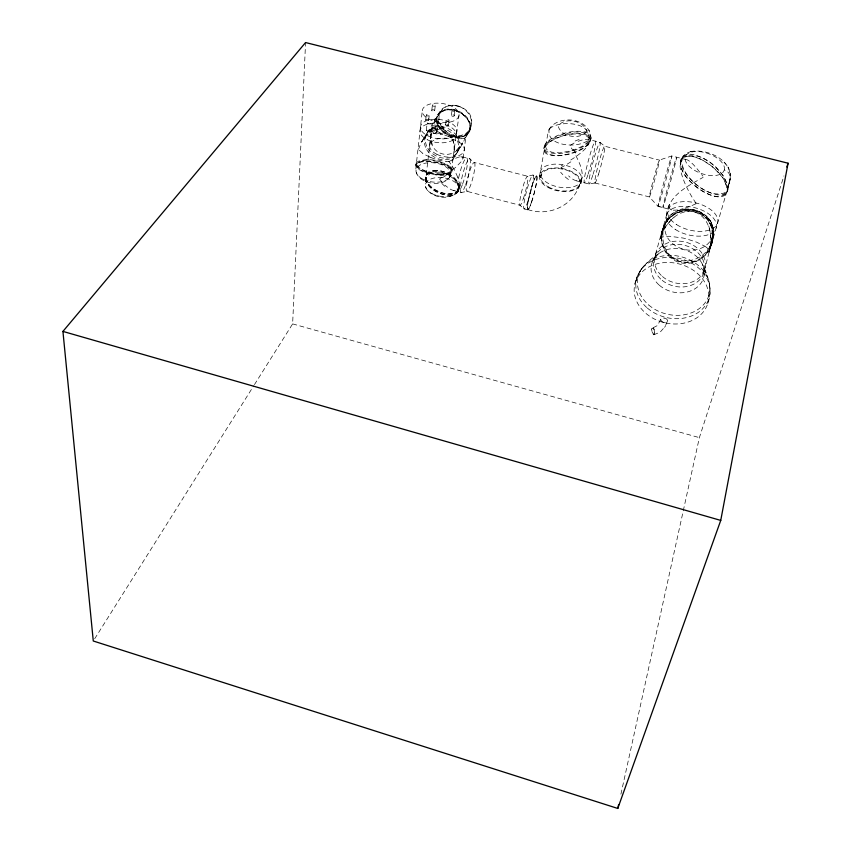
<?xml version="1.0" encoding="UTF-8"?>
<svg xmlns="http://www.w3.org/2000/svg" width="851" height="851" viewBox="0 0 851 851"><rect width="100%" height="100%" fill="white"/><g stroke="black" fill="none" stroke-linecap="round" stroke-linejoin="round"><path stroke-width="0.64" stroke-dasharray="4.25 3.19" d="M416.309 164.179C424.436 155.382 445.009 160.765 451.764 169.604C444.999 178.859 421.883 172.817 416.309 164.179L422.266 110.896M254.46 384.609L292.627 323.891L305.573 42.55M432.223 127.203C422.373 155.893 456.285 165.296 464.827 138.49A34.944 33.678 -33.4 0 0 465.54 136.532L465.901 135.437M458.242 191.177C462.157 174.295 424.021 161.701 425.479 184.412M724.307 169.945L724.456 167.934A20.541 10.531 19.5 0 0 696.214 151.489A20.541 10.531 19.5 0 0 691.82 168.519A20.541 10.531 19.5 0 0 723.478 171.732L724.307 169.945C734.275 173.21 728.818 185.029 726.488 191.783C710.277 201.644 680.066 176.253 681.694 158.924A5.361 4.659 12.1 0 1 682.3 157.935L684.044 156.818A2.202 1.904 12.2 0 1 685.002 156.818L685.342 156.903M446.498 174.317L455.849 167.168L461.572 161.296A12.414 3.181 -38.2 0 0 462.572 159.786L462.976 157.297L460.508 156.775M727.531 189.518C727.233 171.508 700.373 149.01 682.906 156.765L681.587 159.18M431.127 133.373L426.032 176.306C425.234 194.262 468.922 203.921 457.732 177.199M426.266 177.668C426.447 190.932 451.785 202.293 458.87 189.167M459.04 187.986C458.359 174.466 433.755 163.466 426.032 176.306M415.735 165.264L415.873 164.03M425.723 120.034L426.308 114.938M416.671 164.892C409.597 184.571 450.668 191.326 451.136 171.359M426.34 130.203L427.159 123.055L443.648 127.267L442.754 134.405L442.18 134.405A18.392 9.595 7.5 0 1 426.34 130.203L442.754 134.405M428.627 120.534A1.468 0.766 7.2 0 0 426.638 119.512A1.468 0.766 7.2 0 0 426.266 120.799A1.468 0.766 7.2 0 0 428.627 120.534L429.212 115.428A1.479 0.766 7.3 0 0 427.223 114.417A1.479 0.766 7.3 0 0 426.851 115.704A1.479 0.766 7.3 0 0 429.212 115.428M431.776 110.353L432.372 105.29M425.383 178.199L425.521 177.019M429.649 145.808L431.393 131.107M434.659 110.736A1.457 0.745 7.4 0 0 432.585 109.811A1.457 0.745 7.4 0 0 432.404 111.098A1.457 0.745 7.4 0 0 434.659 110.736L435.265 105.673A1.457 0.745 7.4 0 0 433.18 104.747A1.457 0.745 7.4 0 0 433.01 106.024A1.457 0.745 7.4 0 0 435.265 105.673M434.17 122.672L434.553 119.427M434.691 131.214L435.286 126.267A2.893 2.393 33 0 1 437.712 129.448A2.893 2.393 33 0 1 434.691 131.192A2.893 2.425 31.6 0 1 432.212 128.065A2.893 2.425 31.6 0 1 435.265 126.256M437.967 123.15A1.925 1 7.5 0 0 435.382 121.821A1.925 1 7.5 0 0 434.882 123.491A1.925 1 7.5 0 0 437.967 123.15L438.339 120.087A1.925 1 7.5 0 0 435.744 118.757A1.925 1 7.5 0 0 435.255 120.427A1.925 1 7.5 0 0 438.339 120.087M570.798 159.977C615.209 132.118 569.181 126.767 548.597 143.085C536.3 152.978 554.544 157.233 562.362 155.095C568.34 154.339 574.223 152.659 579.648 150.021C582.85 148.202 592.285 143.489 588.211 139.351M445.541 125.14L446.179 120.044M448.466 125.533L449.115 120.438M451.381 115.332L452.041 110.268M454.274 115.715L454.934 110.651M458.976 115.63A18.52 9.542 7.5 0 1 429.936 119.672A18.52 9.542 7.5 0 1 433.074 103.428A18.52 9.542 7.5 0 1 458.976 115.63L452.998 157.967M451.732 170.211L453.009 158.552M451.924 171.636L452.083 170.413M459.072 189.358L459.232 188.177M463.157 158.201L466.029 135.394L463.423 136.617M709.011 252.321L726.765 191.752C727.648 177.785 714.489 167.541 703.607 160.882C696.852 155.946 680.162 152.308 680.055 164.764C680.055 169.679 681.566 174.444 683.204 179.029A36.827 13.882 64.6 0 0 686.31 186.401L688.789 191.379A47.624 17.828 64.6 0 0 692.203 197.389L696.075 203.389M589.594 138.968L588.339 135.16A25.53 10.999 -16.1 0 0 582.85 132.437L575.042 131.873L564.564 133.852A27.54 11.893 -16 0 0 555.692 137.213C551.501 139.298 542.747 143.617 546.693 149.372A25.456 10.925 -16 0 0 551.991 152.223L559.83 152.893L570.542 150.914A27.317 11.701 -16 0 0 579.637 147.457C585.807 145.042 592.328 139.468 589.7 132.054M727.669 188.869L727.754 188.305M581.265 181.029C584.339 171.945 579.393 162.743 575.446 154.786M540.63 176.668L540.438 177.465L541.555 174.987L540.715 175.838L541.842 174.87L540.087 175.817L541.491 175.242L536.396 176.061M459.253 186.475L459.146 187.092A12.361 6.287 61.6 0 1 457.625 189.89C453.115 192.379 448.36 187.943 445.062 185.231M729.924 180.178C733.402 159.818 706.702 147.883 689.725 151.776L691.278 151.361M549.427 128.575C544.534 146.787 579.765 148.999 588.977 139.521C592.615 121.767 558.83 119.842 549.395 128.905M543.927 148.287L544.342 146.032M539.481 176.391L544.629 148.329M545.693 145.542L548.406 130.788M709.713 249.545C708.511 254.226 709.383 251.066 709.713 249.545C711.479 241.397 711.276 232.61 707.968 224.866C705.426 218.845 700.447 213.537 693.959 211.91A17.945 17.456 -4.7 0 0 692.193 211.548C676.279 209.601 664.035 225.207 660.344 238.769A48.113 9.127 14.4 0 1 663.28 236.876L668.322 236.291A31.881 6.085 14.5 0 1 669.694 236.291L682.842 237.993A18.254 3.51 14.6 0 1 686.459 238.865L696.639 242.173L704.639 246.12M580.786 183.848A20.998 11.382 10.6 0 0 552.129 168.062A20.998 11.382 10.6 0 0 547.682 187.273A20.998 11.382 10.6 0 0 580.786 183.848L581.573 180.05A21.041 11.361 10.6 0 0 552.842 164.286A21.041 11.361 10.6 0 0 548.406 183.454A21.041 11.361 10.6 0 0 581.573 180.05M589.552 141.723L589.754 140.723M590.583 140.202L591.062 137.905M729.945 179.423L728.669 184.986L729.254 182.976M620.911 794.185L699.373 437.637L783.984 175.859M439.69 178.923L441.956 177.253M669.077 205.378C667.833 208.952 672.088 210.612 674.917 210.176A37.987 13.669 -34.7 0 0 683.14 208.665M728.669 184.986L730.264 178.157L728.988 183.71M707.766 303.456A37.71 30.296 13.8 0 0 660.919 263.002A37.71 30.296 13.8 0 0 645.76 313.264A37.71 30.296 13.8 0 0 707.766 303.456C713 290.17 708.319 276.075 702.256 263.959L707.521 277.415L703.575 267.384L704.256 274.362L704.575 269.203L703.958 272.469L711.362 243.035C719.776 201.453 664.663 199.389 660.567 238.035A48.677 47.39 -1.2 0 1 666.673 225.238L672.301 218.75A34.146 33.242 -3.1 0 1 673.981 217.303M582.105 177.508C580.35 184.752 571.617 179.157 568.628 175.859M680.183 163.147C685.225 150.287 699.533 172.53 702.905 176.093M711.947 243.482L712.191 242.514M711.191 241.961C721.425 208.069 667.822 198.038 663.057 232.036C659.153 274.352 716.382 267.352 713.276 229.313M662.897 230.44C653.951 258.747 694.959 276.107 709.223 249.332A29.04 28.285 -3.3 0 0 713.234 235.163C713.351 226.313 708.734 217.505 701.107 212.931A24.211 23.573 -4.5 0 0 687.374 209.399C678.396 209.74 669.96 215.08 665.471 222.813A29.094 28.296 -4.2 0 0 661.642 236.961C661.621 245.694 666.216 254.353 673.747 258.885A24.168 23.509 -3.1 0 0 687.3 262.438L694.905 261.023L699.788 258.747M666.418 215.633C667.79 195.602 687.938 185.986 703.128 177.348M680.704 160.924L681.226 158.903M666.79 214.239L654.079 259.342L655.217 256.236L652.834 260.832L657.004 255.151L659.887 252.853C648.483 260.161 637.335 270.044 634.91 284.074M728.073 187.039L728.85 184.359M727.307 191.752L727.892 189.784M669.131 205.176L669.343 204.527M711.362 243.035L707.341 251.46L700.713 258.119M418.532 149.255L420.309 144.564A34.295 33.21 -32.2 0 1 421.851 141.585L424.372 137.883M663.599 229.589C665.705 201.23 711.181 203.527 713.361 230.313L710.989 222.132L713.149 228.27M662.312 230.6L662.599 229.653M660.727 319.433L657.44 325.539L652.121 328.273M667.461 321.029L665.259 326.241M680.843 160.562C679.098 172.413 689.884 181.72 698.405 188.348C705.841 193.294 720.446 202.017 726.765 191.752M635.814 281.245L636.633 278.66L635.729 281.479M458.572 190.379C451.541 201.389 429.638 198.645 425.426 186.241M579.542 184.635C572.978 206.133 548.533 216.76 527.79 209.569M469.007 130.799C484.006 103.694 431.872 93.929 438.478 124.203C442.594 136.128 465.965 142.66 469.901 127.927C470.614 114.353 451.945 105.088 440.903 112.13M469.061 131.554C475.943 114.342 441.967 99.875 436.786 118.874C436.276 128.639 446.179 135.873 455.04 137.128C459.912 137.851 465.72 136.713 468.603 132.352C469.784 130.065 466.433 136.926 465.497 137.628M432.51 127.203C427.617 131.022 436.042 137.054 437.382 130.331M436.318 132.288L436.286 132.331A2.904 2.425 31.5 0 0 433.755 128.203A2.904 2.425 31.5 0 0 431.51 131.756A2.904 2.425 31.5 0 0 436.318 132.288L436.425 132.075M682.108 157.861L685.629 153.701L691.118 151.414M458.04 151.095L452.179 160.828A28.711 5.914 16.9 0 1 451.487 161.137L450.243 161.435A20.073 4.127 16.9 0 1 447.062 161.552L446.126 161.477M469.497 131.48L469.816 130.905M458.157 150.872L462.667 142.894L456.125 150.68M653.738 334.794L660.153 332.156L664.993 326.699M664.631 327.337L665.62 325.593M427.362 132.586L421.756 141.755L426.394 134.16M437.797 114.725L438.137 114.162M427.223 132.799L438.222 114.821M94.695 638.761L253.747 385.737M548.789 129.82C556.916 115.396 584.403 117.034 589.977 132.894M422.596 140.372L427.936 134.128M438.935 114.481L441.031 112.226M541.172 175.444L541.842 174.87M561.213 165.849L562.617 165.03M440.584 111.864L443.18 110.513A17.626 12.308 25.5 0 1 464.827 115.991L467.188 118.608M466.348 134.777L463.742 136.054A17.594 12.286 25.4 0 1 442.467 130.629L440.116 128.076A18.679 13.042 25.4 0 1 440.935 111.311L443.52 109.96A17.616 12.308 25.5 0 1 465.157 115.428L467.518 118.044A18.669 13.042 25.5 0 1 466.327 134.756M574.106 143.053L570.127 145.425L571.542 148.265M695.948 203.74L694.395 204.463A50.709 18.116 -34.6 0 1 685.225 208.069L683.108 208.718M578.148 141.298L583.595 139.553L587.807 139.245L599.966 142.33L604.742 146.234L659.461 160.137A19.126 0.649 -74.8 0 1 652.292 188.39A19.126 0.649 -74.8 0 1 651.483 187.071A19.126 0.649 -74.8 0 1 659.44 160.062L671.726 155.988L685.289 159.36M435.244 129.937L439.01 129.278A12.978 12.542 -32.9 0 1 444.626 130.288C452.753 134.054 455.051 144.053 454.115 152.223L454.157 145.861L452.743 139.543M595.062 182.933L589.158 184.039L576.191 180.784M652.451 328.167L653.525 328.316M451.753 195.07L448.658 195.241A18.243 10.637 24.2 0 1 428.181 185.295L426.542 182.837A17.233 10.042 24.1 0 1 432.999 171.636L436.084 171.508A18.254 10.648 24.1 0 1 456.253 181.316L457.912 183.742A17.222 10.042 24.2 0 1 451.764 195.081M433.148 170.466L436.233 170.328A18.275 10.648 24.1 0 1 456.413 180.146L458.072 182.571A17.243 10.042 24.2 0 1 451.924 193.9L448.817 194.071A18.254 10.627 24.1 0 1 428.319 184.114L426.691 181.646A17.243 10.042 24.1 0 1 433.138 170.455M444.594 173.859L441.318 173.987M426.904 160.02L423.66 160.116A19.179 6.372 10.6 0 0 417.309 166.764L419.107 168.211A18.094 6.01 10.6 0 0 441.318 173.998M443.648 127.267L443.063 127.267A18.467 9.563 7.5 0 1 427.159 123.055M437.286 195.656L438.765 196.007M536.598 175.987A17.52 2.042 -75.3 0 0 528.237 200.825A17.52 2.042 -75.3 0 0 531.598 201.964A17.52 2.042 -75.3 0 0 536.598 175.987L532.769 175.061L527.609 176.253L474.305 162.498A14.924 2.425 -75.7 0 0 466.731 183.593A14.924 2.425 -75.7 0 0 470.763 184.773A14.924 2.425 -75.7 0 0 474.305 162.498L469.507 158.722M594.923 182.965L649.356 196.921L658.014 206.336L671.811 209.889M658.014 206.336L662.886 207.527M461.965 156.754L469.869 158.818M453.275 190.411L461.231 192.475L467.199 191.39L519.961 205.272L524.099 208.931L527.748 209.878M292.627 323.891L699.373 437.637M448.658 136.479L449.722 136.82A12.446 2.787 16.8 0 0 454.03 137.947M431 157.552L432.148 157.999A15.031 3.117 16.8 0 0 433.744 158.605L434.042 158.69A13.308 2.702 16.8 0 0 443.711 161.169L444.701 161.318A15.829 3.223 16.8 0 0 445.977 161.424M429.478 156.914L424.819 154.605A27.721 5.723 16.8 0 1 422.522 153.169M440.541 133.118L439.541 132.596M422.468 153.169L418.607 149.627M448.551 166.881L450.402 168.317A19.169 6.372 10.6 0 1 444.424 175.093L441.158 175.232A18.073 6.021 10.6 0 1 418.947 169.455L417.15 167.998A19.169 6.383 10.6 0 1 423.532 161.35L426.755 161.243A18.062 6.01 10.6 0 1 448.573 166.881M653.738 328.486L652.908 328.124A3.319 2.149 -68.1 0 1 653.174 328.188M450.562 167.094L448.711 165.658A18.073 6 10.6 0 0 426.894 160.009M724.69 162.807L724.084 162.158L725.977 164.211M442.095 182.242L439.733 179.242M433.297 127.969L432.585 127.001M561.915 168.541L560.979 167.285M571.723 148.542L572.712 150.106M654.259 329.305L653.951 328.858M651.972 330.656L651.611 329.911M466.008 135.309L466.018 135.362A18.69 13.042 25.5 0 0 467.178 118.608M457.721 177.168L454.487 170.019A33.7 17.35 61.3 0 0 448.988 161.594M589.02 130.075L589.275 130.831M653.047 333.954L652.866 332.943M654.079 329.348L654.664 333.081M450.551 167.094A19.179 6.361 10.6 0 1 444.584 173.849M430.851 157.52A17.594 3.659 16.8 0 1 429.415 156.914M424.521 137.979A23.211 22.466 -32.7 0 1 435.148 129.682M440.595 111.875A18.69 13.052 25.4 0 0 439.786 128.639L442.137 131.182A17.605 12.286 25.4 0 0 463.433 136.639M448.647 136.5A16.297 3.649 16.9 0 1 440.637 133.128M461.465 138.702A15.658 3.521 16.9 0 1 454.094 138M465.433 137.639A26.275 5.914 17 0 1 461.636 138.777M439.446 132.586A30.445 6.882 16.7 0 1 433.372 127.99M432.276 144.585A30.487 29.477 -30.7 0 1 431.468 131.118M448.934 161.637A31.561 8.127 -38.4 0 1 460.614 156.658M446.243 175.285A32.072 7.765 -38.2 0 1 442.403 177.742M444.871 186.326A32.295 17.935 63.7 0 1 441.818 183.391M570.84 161.839A40.678 11.829 -36.7 0 1 561.639 167.317M568.468 179.508A40.305 21.849 67.1 0 1 560.671 172.285M573.212 149.436A40.422 17.605 63 0 1 576.084 154.318M575.148 141.032A40.646 14.254 -39.8 0 1 579.361 139.383M708.777 226.153A45.05 43.933 -6.3 0 1 709.553 249.513M704.819 246.152A46.358 8.84 14.8 0 1 708.968 251.939M651.409 329.89A2.755 1.659 28 0 1 652.068 328.38M651.951 331.486A2.702 0.532 65.9 0 1 652.472 332.677M653.674 334.72A2.968 1.128 -77.5 0 1 653.323 333.656M654.462 332.964A3.234 1.596 66.7 0 1 654.206 334.56M653.217 328.167A2.617 1.404 -72.1 0 1 653.749 329.411M663.301 322.231A3.447 2.074 21.1 0 1 660.812 319.178A3.447 2.074 21.1 0 1 664.397 318.231M663.642 322.401A3.436 2.308 14.2 0 1 663.28 322.295M664.525 318.019A3.457 2.319 14.2 0 1 667.45 321.072A3.457 2.319 14.2 0 1 663.61 322.572M431.074 130.309L431.17 129.682L431.074 130.309M586.573 131.043C581.105 140.426 560.756 137.054 558.224 126.139C563.894 116.949 583.797 120.268 586.573 131.043M450.636 175.083L449.53 177.487L450.636 175.083M640.654 270.32L639.463 272.214L641.867 268.427L640.654 270.32M666.62 221.558L665.184 223.76A29.125 28.317 -4 0 0 661.355 237.918C661.333 246.662 665.929 255.332 673.471 259.863A24.19 23.53 -2.8 0 0 687.034 263.416C695.969 263.161 704.405 257.938 708.979 250.311A29.072 28.306 -3.1 0 0 713 236.121C713.117 227.27 708.489 218.452 700.852 213.867A24.232 23.594 -4.3 0 0 687.097 210.335C679.013 210.654 671.322 215.005 666.62 221.558M588.966 143.659C583.839 149.521 576.127 152.265 568.808 154.233A26.392 11.361 -16 0 1 556.043 155.797C551.618 155.627 544.044 155.084 543.725 149.319A20.381 8.787 -16.1 0 1 545.555 145.415C550.682 139.777 558.192 137.054 565.372 135.118A26.509 11.467 -16 0 1 577.882 133.511C582.382 133.681 589.881 134.022 590.615 139.734A20.435 8.818 -16 0 1 588.966 143.659M589.445 141.362C584.307 147.223 576.595 149.967 569.266 151.935A26.424 11.34 -16 0 1 556.48 153.52C552.054 153.34 544.47 152.829 544.14 147.063A20.413 8.776 -16.1 0 1 545.97 143.159C551.108 137.522 558.618 134.798 565.809 132.862A26.541 11.446 -16 0 1 578.329 131.245C582.839 131.416 590.349 131.724 591.094 137.436A20.467 8.808 -15.9 0 1 589.445 141.362M725.477 194.868C719.946 198.911 712.521 196.028 706.926 193.602A30.423 14.85 39.5 0 1 693.905 185.018C687.97 179.657 682.098 173.221 680.481 165.137A24.626 12.052 39.4 0 1 682.725 157.924C688.427 154.254 695.671 157.116 701.288 159.594A30.572 14.988 39.5 0 1 713.925 167.977L722.956 177.87L727.35 187.465A24.615 12.031 39.6 0 1 725.477 194.879M726.052 192.9C720.52 196.932 713.085 194.028 707.489 191.603A30.466 14.839 39.5 0 1 694.459 183.008C688.512 177.646 682.63 171.211 681.013 163.115A24.658 12.042 39.4 0 1 683.247 155.924C688.97 152.255 696.214 155.137 701.83 157.616A30.604 14.967 39.5 0 1 714.478 166.009L723.52 175.902L727.924 185.497A24.647 12.02 39.5 0 1 726.052 192.9M456.434 105.62L455.7 105.471L458.625 106.205L456.434 105.62M709.777 220.143L708.33 218.313L710.989 222.111L709.777 220.143M728.701 168.455L727.988 167.041L729.201 169.466L728.701 168.455M730.413 175.455L730.264 173.487L730.413 175.455M428.032 135.915A18.35 9.627 7.5 0 0 456.827 131.767A18.35 9.627 7.5 0 0 431.191 119.534A18.35 9.627 7.5 0 0 428.032 135.915M446.722 120.757A1.479 0.766 7.7 0 0 449.094 120.502A1.479 0.766 7.7 0 0 447.115 119.47A1.479 0.766 7.7 0 0 446.722 120.757M446.084 125.852A1.479 0.766 7.7 0 0 448.445 125.597A1.479 0.766 7.7 0 0 446.467 124.565A1.479 0.766 7.7 0 0 446.084 125.852M452.583 110.96A1.457 0.755 7.8 0 0 454.923 110.715A1.457 0.755 7.8 0 0 452.955 109.705A1.457 0.755 7.8 0 0 452.583 110.96M451.924 116.023A1.457 0.755 7.8 0 0 454.264 115.779A1.457 0.755 7.8 0 0 452.306 114.768A1.457 0.755 7.8 0 0 451.924 116.023M427.808 148.276A17.935 14.914 32.7 0 0 457.423 152.138A17.935 14.914 32.7 0 0 441.946 126.671A17.935 14.914 32.7 0 0 427.808 148.276M426.691 149.616A17.967 14.924 32.6 0 0 456.37 153.967A17.967 14.924 32.6 0 0 441.297 128.288A17.967 14.924 32.6 0 0 426.691 149.616M423.192 179.327A17.467 9.584 7.4 0 0 450.658 174.998A17.467 9.584 7.4 0 0 426.298 162.988A17.467 9.584 7.4 0 0 423.192 179.327M439.371 174.838A18.318 6.095 10.6 0 0 447.913 166.913A17.201 5.723 10.6 0 0 428.553 161.541A18.328 6.095 10.6 0 0 419.692 169.36A17.211 5.734 10.6 0 0 439.393 174.859M427.574 139.83A18.307 9.638 7.5 0 0 456.317 135.66A18.307 9.638 7.5 0 0 430.734 123.416A18.307 9.638 7.5 0 0 427.574 139.83M436.925 154.339A17.456 9.329 7.7 0 0 464.252 150.233A17.456 9.329 7.7 0 0 439.797 138.426A17.456 9.329 7.7 0 0 436.925 154.339M440.541 124.799A17.063 14.393 33.2 0 0 468.688 130.948A17.063 14.393 33.2 0 0 456.561 105.652A17.063 14.393 33.2 0 0 440.541 124.799M432.351 193.837A16.871 9.393 7.7 0 0 458.817 189.539A16.871 9.393 7.7 0 0 435.212 177.806A16.871 9.393 7.7 0 0 432.351 193.837M462.625 183.997A17.392 2.936 -75.7 0 0 466.678 157.956A17.392 2.936 -75.7 0 0 457.774 182.476A17.392 2.936 -75.7 0 0 462.625 183.997M465.667 184.667A17.403 2.893 -75.7 0 0 469.688 158.733A17.403 2.893 -75.7 0 0 460.816 183.391A17.403 2.893 -75.7 0 0 465.667 184.667M548.438 186.965A19.998 10.84 10.6 0 0 579.903 183.603A19.998 10.84 10.6 0 0 552.501 168.636A19.998 10.84 10.6 0 0 548.438 186.965M531.545 201.985A17.328 2.021 -75.3 0 0 536.598 176.061A17.328 2.021 -75.3 0 0 528.354 200.389A17.328 2.021 -75.3 0 0 531.545 201.985M528.056 200.921A17.509 2.085 -75.4 0 0 532.96 175.04A17.509 2.085 -75.4 0 0 524.567 199.996A17.509 2.085 -75.4 0 0 528.056 200.921M523.344 198.655A15.01 1.84 -75.4 0 0 527.599 176.253A15.01 1.84 -75.4 0 0 520.386 197.379A15.01 1.84 -75.4 0 0 523.344 198.655M666.493 196.07A26.126 0.596 -74.7 0 0 676.651 157.212A26.126 0.596 -74.7 0 0 666.046 193.847A26.126 0.596 -74.7 0 0 666.493 196.07M675.407 229.483A25.636 13.956 14 0 0 716.17 227.919A25.636 13.956 14 0 0 682.672 206.389A25.636 13.956 14 0 0 675.407 229.483M676.705 224.675A25.711 13.924 14 0 0 717.563 223.143A25.711 13.924 14 0 0 683.949 201.634A25.711 13.924 14 0 0 676.705 224.675M588.179 173.987A21.583 1.766 -75.2 0 0 595.423 141.213A21.583 1.766 -75.2 0 0 585.86 170.849A21.583 1.766 -75.2 0 0 588.179 173.987M593.051 174.338A21.594 1.691 -75.2 0 0 600.04 142.34A21.594 1.691 -75.2 0 0 590.392 172.955A21.594 1.691 -75.2 0 0 593.051 174.338M598.53 174.178A19.02 1.415 -75.2 0 0 604.689 146.202A19.02 1.415 -75.2 0 0 596.211 173.359A19.02 1.415 -75.2 0 0 598.53 174.178M661.748 194.858A26.115 0.691 -74.7 0 0 671.801 155.988A26.115 0.691 -74.7 0 0 661.142 192.592A26.115 0.691 -74.7 0 0 661.748 194.858M672.354 243.407A24.445 20.392 12.3 0 0 712.691 235.982A24.445 20.392 12.3 0 0 682.279 209.474A24.445 20.392 12.3 0 0 672.354 243.407M662.45 276.522A25.711 21.052 13.1 0 0 704.777 269.193A25.711 21.052 13.1 0 0 672.726 241.524A25.711 21.052 13.1 0 0 662.45 276.522M647.324 308.03A37.518 30.242 13.7 0 0 709.043 298.158A37.518 30.242 13.7 0 0 662.44 257.853A37.518 30.242 13.7 0 0 647.324 308.03M648.664 304.945A36.614 29.562 13.6 0 0 708.915 295.233A36.614 29.562 13.6 0 0 663.418 255.885A36.614 29.562 13.6 0 0 648.664 304.945M659.397 285.276A26.87 21.892 13.3 0 0 703.607 277.756A26.87 21.892 13.3 0 0 670.109 248.886A26.87 21.892 13.3 0 0 659.397 285.276M662.195 280.351A25.796 21.073 13.2 0 0 704.149 271.714A25.796 21.073 13.2 0 0 670.896 244.897A25.796 21.073 13.2 0 0 662.195 280.351"/><path stroke-width="1.28" d="M720.744 520.408L788.069 163.211L305.573 42.55L62.931 331.411L93.28 641.005L617.773 808.45L720.744 520.408L62.931 331.411M617.773 808.45L618.634 804.557M786.845 167.009L788.069 163.211"/></g></svg>
